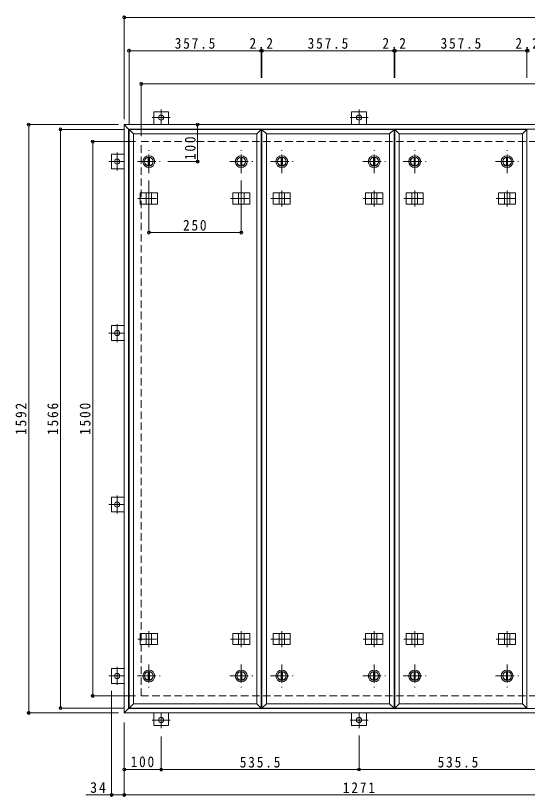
# Model space of a CAD drawing. Units: millimetres at full size, sheet at 1:10. Extents: x -2620 to 2727, y -1963 to 1824.
# Drawn here: x -2458 to -1073, y -320 to 1793 of the extents above; entities that cross this region are included whole.
import ezdxf

# ---------------------------------------------------------------- set-up
doc = ezdxf.new("R2010")
doc.units = ezdxf.units.MM
doc.header["$LTSCALE"] = 10
doc.header["$PDMODE"] = 32
doc.header["$PDSIZE"] = 8
doc.linetypes.add('CHAIN1', pattern=[8, 5, -1, 1, -1])
doc.linetypes.add('DASHED2', pattern=[3, 2, -1])
for name, color, linetype, lineweight in [('0-1_躯体', 2, 'DASHED2', 9), ('0-2_仕上', 3, 'Continuous', 9), ('0-3_建具', 4, 'Continuous', 9), ('0-5_寸法', 7, 'Continuous', 9), ('0-C', 2, 'Continuous', 9), ('0-E', 3, 'Continuous', 9), ('0-F', 7, 'Continuous', 9)]:
    doc.layers.add(name, color=color, linetype=linetype, lineweight=lineweight)
doc.styles.add('ＭＳ ゴシック', font='')
doc.styles.get('ＭＳ ゴシック').set_extended_font_data('MS Gothic')

msp = doc.modelspace()

# ---------------------------------------------------------------- linework, layer by layer
at = {"layer": '0-1_躯体'}
for p, q in [((-2118.03, -47.72), (-2118.03, 1452.28)), ((-2118.03, 1452.28), (331.97, 1452.28)), ((331.97, -47.72), (-2118.03, -47.72))]:
    msp.add_line(p, q, dxfattribs=at)
at = {"layer": '0-2_仕上'}
for p, q in [((-2139.03, 1473.28), (-2151.03, 1485.28)), ((-2151.03, -80.72), (-2151.03, 1485.28)), ((-2151.03, 1485.28), (-1793.53, 1485.28)), ((-1805.53, 1473.28), (-1793.53, 1485.28)), ((-1793.53, 1485.28), (-1793.53, -80.72)), ((-1779.28, 1473.28), (-1791.28, 1485.28)), ((-1791.28, -80.72), (-1791.28, 1485.28)), ((-1791.28, 1485.28), (-1433.78, 1485.28)), ((-1445.78, 1473.28), (-1433.78, 1485.28)), ((-1433.78, 1485.28), (-1433.78, -80.72)), ((-1419.53, 1473.28), (-1431.53, 1485.28)), ((-1431.53, -80.72), (-1431.53, 1485.28)), ((-1431.53, 1485.28), (-1074.03, 1485.28)), ((-1086.03, 1473.28), (-1074.03, 1485.28)), ((-1074.03, 1485.28), (-1074.03, -80.72)), ((-2139.03, -68.72), (-2139.03, 1473.28)), ((-2139.03, 1473.28), (-1805.53, 1473.28)), ((-1805.53, 1473.28), (-1805.53, -68.72)), ((-1779.28, -68.72), (-1779.28, 1473.28)), ((-1779.28, 1473.28), (-1445.78, 1473.28)), ((-1445.78, 1473.28), (-1445.78, -68.72)), ((-1419.53, -68.72), (-1419.53, 1473.28)), ((-1419.53, 1473.28), (-1086.03, 1473.28)), ((-1086.03, 1473.28), (-1086.03, -68.72)), ((-2151.03, -80.72), (-2139.03, -68.72)), ((-1793.53, -80.72), (-2151.03, -80.72)), ((-1805.53, -68.72), (-2139.03, -68.72)), ((-1793.53, -80.72), (-1805.53, -68.72)), ((-1791.28, -80.72), (-1779.28, -68.72)), ((-1433.78, -80.72), (-1791.28, -80.72)), ((-1445.78, -68.72), (-1779.28, -68.72)), ((-1433.78, -80.72), (-1445.78, -68.72)), ((-1431.53, -80.72), (-1419.53, -68.72)), ((-1074.03, -80.72), (-1431.53, -80.72)), ((-1086.03, -68.72), (-1419.53, -68.72)), ((-1074.03, -80.72), (-1086.03, -68.72))]:
    msp.add_line(p, q, dxfattribs=at)
at = {"layer": '0-3_建具', "color": 2}
for p, q in [((-2164.03, 1498.28), (-2152.03, 1486.28)), ((-2164.03, -93.72), (-2164.03, 1498.28)), ((-2164.03, 1498.28), (377.97, 1498.28)), ((-2152.03, -81.72), (-2152.03, 1486.28)), ((-2152.03, 1486.28), (365.97, 1486.28)), ((-2152.03, -81.72), (-2164.03, -93.72)), ((365.97, -81.72), (-2152.03, -81.72)), ((377.97, -93.72), (-2164.03, -93.72))]:
    msp.add_line(p, q, dxfattribs=at)
at = {"layer": '0-3_建具'}
for p, q in [((-2120.37, 1313.28), (-2120.37, 1283.28)), ((-2120.37, 1313.28), (-2074.19, 1313.28)), ((-2104.78, 1313.28), (-2104.78, 1283.28)), ((-2089.78, 1313.28), (-2089.78, 1283.28)), ((-2074.19, 1313.28), (-2074.19, 1283.28)), ((-1870.37, 1313.28), (-1870.37, 1283.28)), ((-1870.37, 1313.28), (-1824.19, 1313.28)), ((-1854.78, 1313.28), (-1854.78, 1283.28)), ((-1839.78, 1313.28), (-1839.78, 1283.28)), ((-1824.19, 1313.28), (-1824.19, 1283.28)), ((-1760.62, 1313.28), (-1760.62, 1283.28)), ((-1760.62, 1313.28), (-1714.44, 1313.28)), ((-1745.03, 1313.28), (-1745.03, 1283.28)), ((-1730.03, 1313.28), (-1730.03, 1283.28)), ((-1714.44, 1313.28), (-1714.44, 1283.28)), ((-1510.62, 1313.28), (-1510.62, 1283.28)), ((-1510.62, 1313.28), (-1464.44, 1313.28)), ((-1495.03, 1313.28), (-1495.03, 1283.28)), ((-1480.03, 1313.28), (-1480.03, 1283.28)), ((-1464.44, 1313.28), (-1464.44, 1283.28)), ((-1400.87, 1313.28), (-1400.87, 1283.28)), ((-1400.87, 1313.28), (-1354.69, 1313.28)), ((-1385.28, 1313.28), (-1385.28, 1283.28)), ((-1370.28, 1313.28), (-1370.28, 1283.28)), ((-1354.69, 1313.28), (-1354.69, 1283.28)), ((-1150.87, 1313.28), (-1150.87, 1283.28)), ((-1150.87, 1313.28), (-1104.69, 1313.28)), ((-1135.28, 1313.28), (-1135.28, 1283.28)), ((-1120.28, 1313.28), (-1120.28, 1283.28)), ((-1104.69, 1313.28), (-1104.69, 1283.28)), ((-2120.37, 1283.28), (-2074.19, 1283.28)), ((-1870.37, 1283.28), (-1824.19, 1283.28)), ((-1760.62, 1283.28), (-1714.44, 1283.28)), ((-1510.62, 1283.28), (-1464.44, 1283.28)), ((-1400.87, 1283.28), (-1354.69, 1283.28)), ((-1150.87, 1283.28), (-1104.69, 1283.28)), ((-2120.37, 91.28), (-2120.37, 121.28)), ((-2120.37, 121.28), (-2074.19, 121.28)), ((-2104.78, 91.28), (-2104.78, 121.28)), ((-2089.78, 91.28), (-2089.78, 121.28)), ((-2074.19, 91.28), (-2074.19, 121.28)), ((-1870.37, 91.28), (-1870.37, 121.28)), ((-1870.37, 121.28), (-1824.19, 121.28)), ((-1854.78, 91.28), (-1854.78, 121.28)), ((-1839.78, 91.28), (-1839.78, 121.28)), ((-1824.19, 91.28), (-1824.19, 121.28)), ((-1760.62, 91.28), (-1760.62, 121.28)), ((-1760.62, 121.28), (-1714.44, 121.28)), ((-1745.03, 91.28), (-1745.03, 121.28)), ((-1730.03, 91.28), (-1730.03, 121.28)), ((-1714.44, 91.28), (-1714.44, 121.28)), ((-1510.62, 91.28), (-1510.62, 121.28)), ((-1510.62, 121.28), (-1464.44, 121.28)), ((-1495.03, 91.28), (-1495.03, 121.28)), ((-1480.03, 91.28), (-1480.03, 121.28)), ((-1464.44, 91.28), (-1464.44, 121.28)), ((-1400.87, 91.28), (-1400.87, 121.28)), ((-1400.87, 121.28), (-1354.69, 121.28)), ((-1385.28, 91.28), (-1385.28, 121.28)), ((-1370.28, 91.28), (-1370.28, 121.28)), ((-1354.69, 91.28), (-1354.69, 121.28)), ((-1150.87, 91.28), (-1150.87, 121.28)), ((-1150.87, 121.28), (-1104.69, 121.28)), ((-1135.28, 91.28), (-1135.28, 121.28)), ((-1120.28, 91.28), (-1120.28, 121.28)), ((-1104.69, 91.28), (-1104.69, 121.28)), ((-2120.37, 91.28), (-2074.19, 91.28)), ((-1870.37, 91.28), (-1824.19, 91.28)), ((-1760.62, 91.28), (-1714.44, 91.28)), ((-1510.62, 91.28), (-1464.44, 91.28)), ((-1400.87, 91.28), (-1354.69, 91.28)), ((-1150.87, 91.28), (-1104.69, 91.28))]:
    msp.add_line(p, q, dxfattribs=at)
at = {"layer": '0-3_建具', "linetype": 'CHAIN1'}
for p, q in [((-2097.28, 1320.4), (-2097.28, 1277.16)), ((-1847.28, 1320.4), (-1847.28, 1277.16)), ((-1737.53, 1320.4), (-1737.53, 1277.16)), ((-1487.53, 1320.4), (-1487.53, 1277.16)), ((-1377.78, 1320.4), (-1377.78, 1277.16)), ((-1127.78, 1320.4), (-1127.78, 1277.16)), ((-2126.69, 1298.28), (-2067.87, 1298.28)), ((-1876.69, 1298.28), (-1817.87, 1298.28)), ((-1766.94, 1298.28), (-1708.12, 1298.28)), ((-1516.94, 1298.28), (-1458.12, 1298.28)), ((-1407.19, 1298.28), (-1348.37, 1298.28)), ((-1157.19, 1298.28), (-1098.37, 1298.28)), ((-2097.28, 84.17), (-2097.28, 127.41)), ((-1847.28, 84.17), (-1847.28, 127.41)), ((-1737.53, 84.17), (-1737.53, 127.41)), ((-1487.53, 84.17), (-1487.53, 127.41)), ((-1377.78, 84.17), (-1377.78, 127.41)), ((-1127.78, 84.17), (-1127.78, 127.41)), ((-2126.69, 106.28), (-2067.87, 106.28)), ((-1876.69, 106.28), (-1817.87, 106.28)), ((-1766.94, 106.28), (-1708.12, 106.28)), ((-1516.94, 106.28), (-1458.12, 106.28)), ((-1407.19, 106.28), (-1348.37, 106.28)), ((-1157.19, 106.28), (-1098.37, 106.28))]:
    msp.add_line(p, q, dxfattribs=at)
at = {"layer": '0-5_寸法'}
msp.add_line((-2198.23, -315.57), (-2267.95, -315.57), dxfattribs=at)
at = {"layer": '0-C', "linetype": 'CHAIN1'}
for p, q in [((-2097.28, 1367.28), (-2097.28, 1429.28)), ((-1847.28, 1367.28), (-1847.28, 1429.28)), ((-1737.53, 1367.28), (-1737.53, 1429.28)), ((-1487.53, 1367.28), (-1487.53, 1429.28)), ((-1377.78, 1367.28), (-1377.78, 1429.28)), ((-1127.78, 1367.28), (-1127.78, 1429.28)), ((-2128.28, 1398.28), (-2066.28, 1398.28)), ((-1878.28, 1398.28), (-1816.28, 1398.28)), ((-1768.53, 1398.28), (-1706.53, 1398.28)), ((-1518.53, 1398.28), (-1456.53, 1398.28)), ((-1408.78, 1398.28), (-1346.78, 1398.28)), ((-1158.78, 1398.28), (-1096.78, 1398.28)), ((-2097.28, 37.28), (-2097.28, -24.72)), ((-1847.28, 37.28), (-1847.28, -24.72)), ((-1737.53, 37.28), (-1737.53, -24.72)), ((-1487.53, 37.28), (-1487.53, -24.72)), ((-1377.78, 37.28), (-1377.78, -24.72)), ((-1127.78, 37.28), (-1127.78, -24.72)), ((-2128.28, 6.28), (-2066.28, 6.28)), ((-1878.28, 6.28), (-1816.28, 6.28)), ((-1768.53, 6.28), (-1706.53, 6.28)), ((-1518.53, 6.28), (-1456.53, 6.28)), ((-1408.78, 6.28), (-1346.78, 6.28)), ((-1158.78, 6.28), (-1096.78, 6.28))]:
    msp.add_line(p, q, dxfattribs=at)
at = {"layer": '0-C'}
for p, q in [((-2098.78, 1409.69), (-2098.78, 1386.88)), ((-2095.78, 1409.69), (-2095.78, 1386.88)), ((-1848.78, 1409.69), (-1848.78, 1386.88)), ((-1845.78, 1409.69), (-1845.78, 1386.88)), ((-1739.03, 1409.69), (-1739.03, 1386.88)), ((-1736.03, 1409.69), (-1736.03, 1386.88)), ((-1489.03, 1409.69), (-1489.03, 1386.88)), ((-1486.03, 1409.69), (-1486.03, 1386.88)), ((-1379.28, 1409.69), (-1379.28, 1386.88)), ((-1376.28, 1409.69), (-1376.28, 1386.88)), ((-1129.28, 1409.69), (-1129.28, 1386.88)), ((-1126.28, 1409.69), (-1126.28, 1386.88)), ((-2098.78, -5.12), (-2098.78, 17.69)), ((-2095.78, -5.12), (-2095.78, 17.69)), ((-1848.78, -5.12), (-1848.78, 17.69)), ((-1845.78, -5.12), (-1845.78, 17.69)), ((-1739.03, -5.12), (-1739.03, 17.69)), ((-1736.03, -5.12), (-1736.03, 17.69)), ((-1489.03, -5.12), (-1489.03, 17.69)), ((-1486.03, -5.12), (-1486.03, 17.69)), ((-1379.28, -5.12), (-1379.28, 17.69)), ((-1376.28, -5.12), (-1376.28, 17.69)), ((-1129.28, -5.12), (-1129.28, 17.69)), ((-1126.28, -5.12), (-1126.28, 17.69))]:
    msp.add_line(p, q, dxfattribs=at)
for centre, radius in [((-2097.28, 1398.28), 16), ((-2097.28, 1398.28), 12), ((-2097.28, 1398.28), 11.5), ((-1847.28, 1398.28), 16), ((-1847.28, 1398.28), 12), ((-1847.28, 1398.28), 11.5), ((-1737.53, 1398.28), 16), ((-1737.53, 1398.28), 12), ((-1737.53, 1398.28), 11.5), ((-1487.53, 1398.28), 16), ((-1487.53, 1398.28), 12), ((-1487.53, 1398.28), 11.5), ((-1377.78, 1398.28), 16), ((-1377.78, 1398.28), 12), ((-1377.78, 1398.28), 11.5), ((-1127.78, 1398.28), 16), ((-1127.78, 1398.28), 12), ((-1127.78, 1398.28), 11.5), ((-2097.28, 6.28), 16), ((-1847.28, 6.28), 16), ((-1737.53, 6.28), 16), ((-1487.53, 6.28), 16), ((-1377.78, 6.28), 16), ((-1127.78, 6.28), 16), ((-2097.28, 6.28), 12), ((-2097.28, 6.28), 11.5), ((-1847.28, 6.28), 12), ((-1847.28, 6.28), 11.5), ((-1737.53, 6.28), 12), ((-1737.53, 6.28), 11.5), ((-1487.53, 6.28), 12), ((-1487.53, 6.28), 11.5), ((-1377.78, 6.28), 12), ((-1377.78, 6.28), 11.5), ((-1127.78, 6.28), 12), ((-1127.78, 6.28), 11.5)]:
    msp.add_circle(centre, radius, dxfattribs=at)
at = {"layer": '0-E'}
for p, q in [((-2084.03, 1532.48), (-2044.03, 1532.48)), ((-2084.03, 1532.48), (-2084.03, 1498.28)), ((-2044.03, 1532.48), (-2044.03, 1498.28)), ((-1548.53, 1532.48), (-1548.53, 1498.28)), ((-1508.53, 1532.48), (-1548.53, 1532.48)), ((-1508.53, 1532.48), (-1508.53, 1498.28)), ((-2198.23, 1378.28), (-2198.23, 1418.28)), ((-2198.23, 1418.28), (-2164.03, 1418.28)), ((-2198.23, 1378.28), (-2164.03, 1378.28)), ((-2198.23, 914.28), (-2198.23, 954.28)), ((-2198.23, 954.28), (-2164.03, 954.28)), ((-2198.23, 914.28), (-2164.03, 914.28)), ((-2198.23, 450.28), (-2198.23, 490.28)), ((-2198.23, 490.28), (-2164.03, 490.28)), ((-2198.23, 450.28), (-2164.03, 450.28)), ((-2198.23, -13.72), (-2198.23, 26.28)), ((-2198.23, 26.28), (-2164.03, 26.28)), ((-2198.23, -13.72), (-2164.03, -13.72)), ((-2084.03, -127.92), (-2084.03, -93.72)), ((-2044.03, -127.92), (-2044.03, -93.72)), ((-1548.53, -127.92), (-1548.53, -93.72)), ((-1508.53, -127.92), (-1508.53, -93.72)), ((-2044.03, -127.92), (-2084.03, -127.92)), ((-1508.53, -127.92), (-1548.53, -127.92))]:
    msp.add_line(p, q, dxfattribs=at)
at = {"layer": '0-E', "linetype": 'CHAIN1'}
for p, q in [((-2064.03, 1539.46), (-2064.03, 1498.28)), ((-1528.53, 1539.46), (-1528.53, 1498.28)), ((-2039.66, 1517.48), (-2088.41, 1517.48)), ((-1552.91, 1517.48), (-1504.16, 1517.48)), ((-2183.23, 1422.66), (-2183.23, 1373.91)), ((-2205.21, 1398.28), (-2164.03, 1398.28)), ((-2183.23, 958.66), (-2183.23, 909.91)), ((-2205.21, 934.28), (-2164.03, 934.28)), ((-2183.23, 494.66), (-2183.23, 445.91)), ((-2205.21, 470.28), (-2164.03, 470.28)), ((-2183.23, 30.66), (-2183.23, -18.09)), ((-2205.21, 6.28), (-2164.03, 6.28)), ((-2064.03, -134.89), (-2064.03, -93.72)), ((-1528.53, -134.89), (-1528.53, -93.72)), ((-2088.41, -112.92), (-2039.66, -112.92)), ((-1552.91, -112.92), (-1504.16, -112.92))]:
    msp.add_line(p, q, dxfattribs=at)
at = {"layer": '0-E'}
for centre in [(-2064.03, 1517.48), (-1528.53, 1517.48), (-2183.23, 1398.28), (-2183.23, 934.28), (-2183.23, 470.28), (-2183.23, 6.28), (-2064.03, -112.92), (-1528.53, -112.92)]:
    msp.add_circle(centre, 7, dxfattribs=at)
at = {"layer": '0-F'}
for p, q in [((-2164.03, 1513.28), (-2164.03, 1793.28)), ((-2164.03, 1788.28), (377.97, 1788.28)), ((-2151.03, 1500.28), (-2151.03, 1703.28)), ((-2151.03, 1698.28), (-1793.53, 1698.28)), ((-1793.53, 1701.28), (-1793.53, 1625.2)), ((-1793.53, 1698.28), (-1791.28, 1698.28)), ((-1791.28, 1701.28), (-1791.28, 1625.2)), ((-1791.28, 1698.28), (-1433.78, 1698.28)), ((-1433.78, 1701.28), (-1433.78, 1625.2)), ((-1433.78, 1698.28), (-1431.53, 1698.28)), ((-1431.53, 1701.28), (-1431.53, 1625.2)), ((-1431.53, 1698.28), (-1074.03, 1698.28)), ((-1074.03, 1701.28), (-1074.03, 1625.2)), ((-1074.03, 1698.28), (-1071.78, 1698.28)), ((-2118.03, 1467.28), (-2118.03, 1613.28)), ((-2118.03, 1608.28), (331.97, 1608.28)), ((-2179.03, 1498.28), (-2427.39, 1498.28)), ((-2422.39, -93.72), (-2422.39, 1498.28)), ((-2166.03, 1485.28), (-2341.35, 1485.28)), ((-2336.35, -80.72), (-2336.35, 1485.28)), ((-1965.48, 1498.28), (-1965.48, 1398.28)), ((-2133.03, 1452.28), (-2253.98, 1452.28)), ((-2248.98, -47.72), (-2248.98, 1452.28)), ((-1962.48, 1398.28), (-2046.28, 1398.28)), ((-2097.28, 1202.98), (-2097.28, 1347.28)), ((-1847.28, 1202.98), (-1847.28, 1347.28)), ((-2097.28, 1205.98), (-1847.28, 1205.98)), ((-2198.23, -318.57), (-2198.23, -33.72)), ((-2133.03, -47.72), (-2253.98, -47.72)), ((-2166.03, -80.72), (-2341.35, -80.72)), ((-2179.03, -93.72), (-2427.39, -93.72)), ((-2164.03, -318.57), (-2164.03, -119.93)), ((-2064.03, -157.23), (-2064.03, -251.86)), ((-1528.53, -249.86), (-1528.53, -154.89)), ((-2164.03, -246.86), (-2064.03, -246.86)), ((-2064.03, -246.86), (-1528.53, -246.86)), ((-1528.53, -246.86), (-993.03, -246.86)), ((-2164.03, -315.57), (-2198.23, -315.57)), ((-2164.03, -315.57), (-893.03, -315.57))]:
    msp.add_line(p, q, dxfattribs=at)
for p in [(-2164.03, 1788.28), (-2151.03, 1698.28), (-1793.53, 1698.28), (-1791.28, 1698.28), (-1433.78, 1698.28), (-1431.53, 1698.28), (-1074.03, 1698.28), (-1071.78, 1698.28), (-2118.03, 1608.28), (-2422.39, 1498.28), (-1965.48, 1498.28), (-2336.35, 1485.28), (-2248.98, 1452.28), (-1965.48, 1398.28), (-2097.28, 1205.98), (-1847.28, 1205.98), (-2248.98, -47.72), (-2336.35, -80.72), (-2422.39, -93.72), (-2164.03, -246.86), (-2064.03, -246.86), (-1528.53, -246.86), (-2198.23, -315.57), (-2164.03, -315.57)]:
    msp.add_point(p, dxfattribs=at)

# ---------------------------------------------------------------- texts
at = {"layer": '0-F', "color": 2, "char_height": 29.33, "attachment_point": 7, "style": 'ＭＳ ゴシック'}
for s, insert in [('\\T1.28;\\W0.9;357.5', (-2027.28, 1703.28)), ('\\T1.27;\\W0.9;2.2', (-1824.91, 1703.28)), ('\\T1.28;\\W0.9;357.5', (-1667.53, 1703.28)), ('\\T1.27;\\W0.9;2.2', (-1465.16, 1703.28)), ('\\T1.28;\\W0.9;357.5', (-1307.78, 1703.28)), ('\\T1.27;\\W0.9;2.2', (-1105.41, 1703.28)), ('\\T1.27;\\W0.9;250', (-2004.78, 1210.98)), ('\\T1.27;\\W0.9;100', (-2146.53, -240.86)), ('\\T1.28;\\W0.9;535.5', (-1851.28, -241.86)), ('\\T1.28;\\W0.9;535.5', (-1315.78, -241.86)), ('\\T1.27;\\W0.95;34', (-2256.35, -310.57)), ('\\T1.28;\\W0.9;1271', (-1572.28, -310.57))]:
    msp.add_mtext(s, dxfattribs=dict(at, insert=insert))
at = {"layer": '0-F', "color": 2, "char_height": 29.33, "attachment_point": 7, "rotation": 90, "style": 'ＭＳ ゴシック'}
for s, insert in [('\\T1.27;\\W0.9;100', (-1970.48, 1402.58)), ('\\T1.28;\\W0.9;1592', (-2428.39, 658.53)), ('\\T1.28;\\W0.9;1566', (-2342.35, 658.53)), ('\\T1.28;\\W0.9;1500', (-2254.98, 658.53))]:
    msp.add_mtext(s, dxfattribs=dict(at, insert=insert))

doc.saveas('drawing.dxf')
